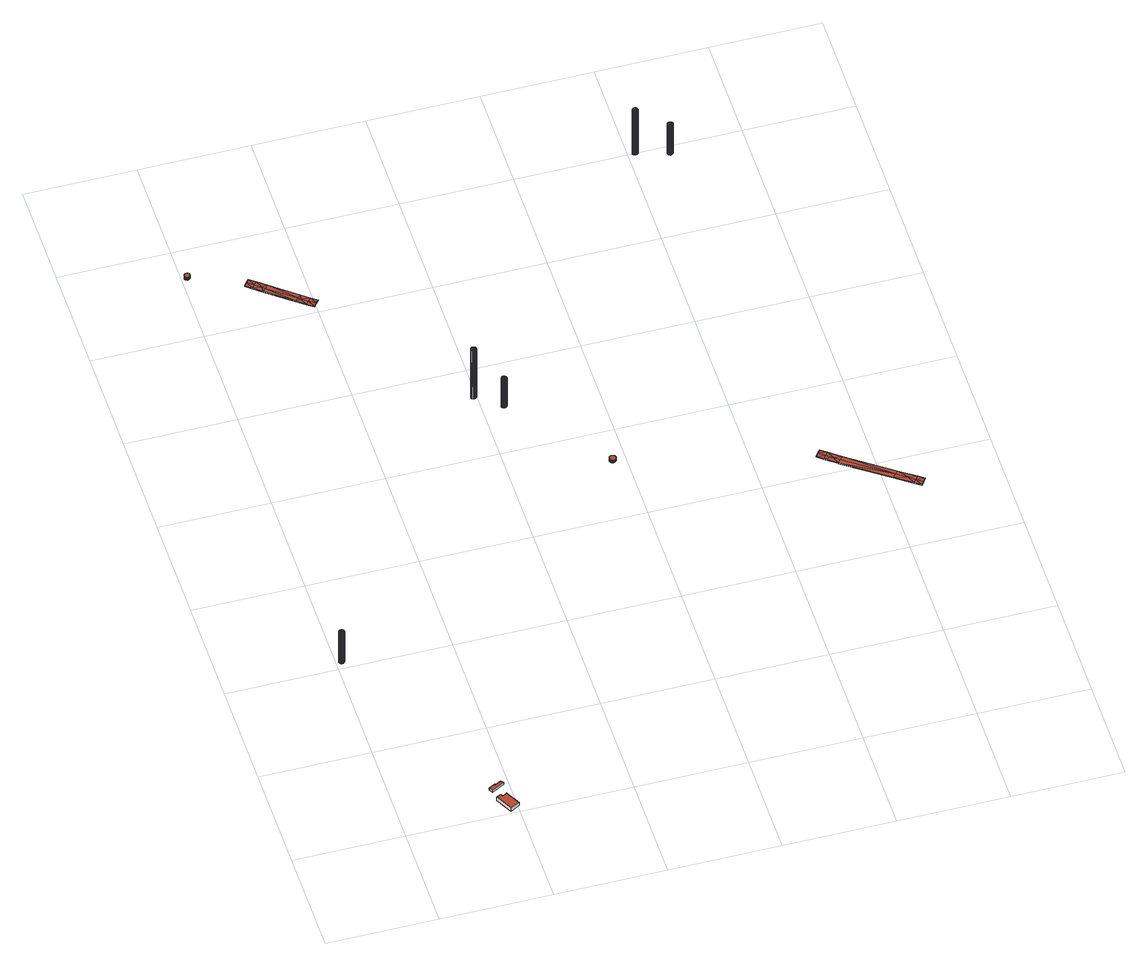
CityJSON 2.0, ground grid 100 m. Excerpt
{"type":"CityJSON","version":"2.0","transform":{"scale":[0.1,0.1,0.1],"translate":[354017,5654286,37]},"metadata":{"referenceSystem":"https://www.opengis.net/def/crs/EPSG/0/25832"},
"CityObjects":{
"building1":{"type":"Building","attributes":{"Geometrietyp2DReferenz":"1000","Gemeindeschluessel":"05315000","function":"51002_1251","roofType":"1000","measuredHeight":36.8},"geometry":[{"type":"Solid","lod":"2","boundaries":[[[[0,1,2]],[[1,3,2]],[[4,5,0]],[[5,1,0]],[[6,7,4]],[[7,5,4]],[[8,9,6]],[[9,7,6]],[[10,11,8]],[[11,9,8]],[[12,13,10]],[[13,11,10]],[[14,15,12]],[[15,13,12]],[[16,17,14]],[[17,15,14]],[[18,19,16]],[[19,17,16]],[[20,21,18]],[[21,19,18]],[[22,23,20]],[[23,21,20]],[[24,25,22]],[[25,23,22]],[[26,27,24]],[[27,25,24]],[[28,29,26]],[[29,27,26]],[[30,31,28]],[[31,29,28]],[[32,33,30]],[[33,31,30]],[[34,35,32]],[[35,33,32]],[[36,37,34]],[[37,35,34]],[[38,39,36]],[[39,37,36]],[[2,3,38]],[[3,39,38]],[[13,15,11]],[[15,17,11]],[[17,19,11]],[[19,21,11]],[[21,23,11]],[[23,25,11]],[[25,27,11]],[[27,29,11]],[[29,31,11]],[[31,33,11]],[[33,35,11]],[[35,37,11]],[[37,39,11]],[[39,3,11]],[[3,1,11]],[[1,5,11]],[[5,7,11]],[[7,9,11]],[[14,12,16]],[[12,10,16]],[[10,8,16]],[[8,6,16]],[[6,4,16]],[[4,0,16]],[[0,2,16]],[[2,38,16]],[[38,36,16]],[[36,34,16]],[[34,32,16]],[[32,30,16]],[[30,28,16]],[[28,26,16]],[[26,24,16]],[[24,22,16]],[[22,20,16]],[[20,18,16]]]],"semantics":{"surfaces":[{"type":"WallSurface"},{"type":"GroundSurface"},{"type":"RoofSurface"}],"values":[[0,0,0,0,0,0,0,0,0,0,0,0,0,0,0,0,0,0,0,0,0,0,0,0,0,0,0,0,0,0,0,0,0,0,0,0,0,0,0,0,1,1,1,1,1,1,1,1,1,1,1,1,1,1,1,1,1,1,2,2,2,2,2,2,2,2,2,2,2,2,2,2,2,2,2,2]]}}]},
"building2":{"type":"Building","attributes":{"Geometrietyp2DReferenz":"3000","Gemeindeschluessel":"05315000","function":"31001_2081","roofType":"1000","measuredHeight":3.77,"storeysAboveGround":1},"address":[{"country":"Germany","locality":"Köln","thoroughfareNumber":"9","thoroughfareName":"Stallagsbergweg"}],"geometry":[{"type":"Solid","lod":"2","boundaries":[[[[40,41,42,43]],[[44,45,41,40]],[[46,47,45,44]],[[48,49,47,46]],[[50,51,49,48]],[[52,53,51,50]],[[54,55,53,52]],[[43,42,55,54]],[[52,50,48,46,44,40,43,54]],[[41,45,47,49,51,53,55,42]]]],"semantics":{"surfaces":[{"type":"WallSurface"},{"type":"RoofSurface"},{"type":"GroundSurface"}],"values":[[0,0,0,0,0,0,0,0,1,2]]}}]},
"building3":{"type":"Building","attributes":{"Geometrietyp2DReferenz":"3000","Gemeindeschluessel":"05315000","function":"51009_1610","roofType":"1000","measuredHeight":2.32},"geometry":[{"type":"Solid","lod":"2","boundaries":[[[[56,57,58,59]],[[60,61,57,56]],[[62,63,61,60]],[[64,65,63,62]],[[66,67,65,64]],[[59,58,67,66]],[[64,62,60,56,59,66]],[[57,61,63,65,67,58]]]],"semantics":{"surfaces":[{"type":"WallSurface"},{"type":"RoofSurface"},{"type":"GroundSurface"}],"values":[[0,0,0,0,0,0,1,2]]}}]},
"building4":{"type":"Building","attributes":{"Geometrietyp2DReferenz":"3000","Gemeindeschluessel":"05315000","function":"51009_1610","roofType":"1000","measuredHeight":3.34},"geometry":[{"type":"Solid","lod":"2","boundaries":[[[[68,69,70,71]],[[72,73,69,68]],[[74,75,73,72]],[[76,77,75,74]],[[78,79,77,76]],[[80,81,79,78]],[[82,83,81,80]],[[84,85,83,82]],[[86,87,85,84]],[[88,89,87,86]],[[90,91,89,88]],[[92,93,91,90]],[[94,95,93,92]],[[96,97,95,94]],[[98,99,97,96]],[[100,101,99,98]],[[102,103,101,100]],[[104,105,103,102]],[[106,107,105,104]],[[108,109,107,106]],[[110,111,109,108]],[[112,113,111,110]],[[114,115,113,112]],[[116,117,115,114]],[[118,119,117,116]],[[120,121,119,118]],[[122,123,121,120]],[[124,125,123,122]],[[126,127,125,124]],[[128,129,127,126]],[[130,131,129,128]],[[132,133,131,130]],[[134,135,133,132]],[[136,137,135,134]],[[138,139,137,136]],[[140,141,139,138]],[[142,143,141,140]],[[144,145,143,142]],[[146,147,145,144]],[[148,149,147,146]],[[150,151,149,148]],[[152,153,151,150]],[[154,155,153,152]],[[156,157,155,154]],[[158,159,157,156]],[[160,161,159,158]],[[162,163,161,160]],[[164,165,163,162]],[[166,167,165,164]],[[168,169,167,166]],[[170,171,169,168]],[[172,173,171,170]],[[174,175,173,172]],[[176,177,175,174]],[[178,179,177,176]],[[180,181,179,178]],[[182,183,181,180]],[[71,70,183,182]],[[180,178,176,174,172,170,168,166,164,162,160,158,156,154,152,150,148,146,144,142,140,138,136,134,132,130,128,126,124,122,120,118,116,114,112,110,108,106,104,102,100,98,96,94,92,90,88,86,84,82,80,78,76,74,72,68,71,182]],[[69,73,75,77,79,81,83,85,87,89,91,93,95,97,99,101,103,105,107,109,111,113,115,117,119,121,123,125,127,129,131,133,135,137,139,141,143,145,147,149,151,153,155,157,159,161,163,165,167,169,171,173,175,177,179,181,183,70]]]],"semantics":{"surfaces":[{"type":"WallSurface"},{"type":"RoofSurface"},{"type":"GroundSurface"}],"values":[[0,0,0,0,0,0,0,0,0,0,0,0,0,0,0,0,0,0,0,0,0,0,0,0,0,0,0,0,0,0,0,0,0,0,0,0,0,0,0,0,0,0,0,0,0,0,0,0,0,0,0,0,0,0,0,0,0,0,1,2]]}}]},
"building5":{"type":"Building","attributes":{"Geometrietyp2DReferenz":"2000","Gemeindeschluessel":"05315000","function":"53001_1800","roofType":"9999","measuredHeight":1},"geometry":[{"type":"Solid","lod":"2","boundaries":[[[[184,185,186]],[[185,187,186]],[[188,189,184]],[[189,185,184]],[[190,191,188]],[[191,189,188]],[[192,193,190]],[[193,191,190]],[[194,195,192]],[[195,193,192]],[[196,197,194]],[[197,195,194]],[[198,199,196]],[[199,197,196]],[[200,201,198]],[[201,199,198]],[[202,203,200]],[[203,201,200]],[[204,205,202]],[[205,203,202]],[[206,207,204]],[[207,205,204]],[[208,209,206]],[[209,207,206]],[[210,211,208]],[[211,209,208]],[[186,187,210]],[[187,211,210]],[[209,211,187]],[[209,187,212]],[[212,187,185]],[[212,185,189]],[[212,189,213]],[[213,189,191]],[[213,191,214]],[[214,191,215]],[[215,191,193]],[[215,193,216]],[[216,193,195]],[[216,195,217]],[[217,195,199]],[[199,195,197]],[[199,201,217]],[[217,201,203]],[[217,203,216]],[[216,203,205]],[[216,205,215]],[[215,205,214]],[[214,205,207]],[[214,207,213]],[[213,207,209]],[[213,209,212]],[[208,186,210]],[[208,218,186]],[[218,184,186]],[[218,188,184]],[[218,219,188]],[[219,190,188]],[[219,220,190]],[[220,221,190]],[[221,192,190]],[[221,222,192]],[[222,194,192]],[[222,223,194]],[[223,198,194]],[[198,196,194]],[[198,223,200]],[[223,202,200]],[[223,222,202]],[[222,204,202]],[[222,221,204]],[[221,220,204]],[[220,206,204]],[[220,219,206]],[[219,208,206]],[[219,218,208]]]],"semantics":{"surfaces":[{"type":"WallSurface"},{"type":"GroundSurface"},{"type":"RoofSurface"}],"values":[[0,0,0,0,0,0,0,0,0,0,0,0,0,0,0,0,0,0,0,0,0,0,0,0,0,0,0,0,1,1,1,1,1,1,1,1,1,1,1,1,1,1,1,1,1,1,1,1,1,1,1,1,2,2,2,2,2,2,2,2,2,2,2,2,2,2,2,2,2,2,2,2,2,2,2,2]]}}]},
"building6":{"type":"Building","attributes":{"Geometrietyp2DReferenz":"1000","Gemeindeschluessel":"05315000","function":"51002_1251","roofType":"1000","measuredHeight":58.8},"geometry":[{"type":"Solid","lod":"2","boundaries":[[[[224,225,226]],[[227,228,229]],[[228,224,229]],[[230,231,227]],[[231,228,227]],[[232,233,230]],[[233,231,230]],[[234,235,232]],[[235,233,232]],[[236,237,234]],[[237,235,234]],[[238,239,236]],[[239,237,236]],[[240,241,238]],[[241,239,238]],[[242,243,240]],[[243,241,240]],[[244,245,242]],[[245,243,242]],[[246,247,244]],[[247,245,244]],[[248,249,246]],[[249,247,246]],[[250,251,248]],[[251,249,248]],[[252,253,250]],[[253,251,250]],[[254,255,252]],[[255,253,252]],[[256,257,254]],[[257,255,254]],[[258,259,256]],[[259,257,256]],[[260,261,258]],[[261,259,258]],[[262,263,260]],[[263,261,260]],[[226,225,262]],[[225,263,262]],[[229,224,226]],[[247,249,245]],[[249,251,245]],[[251,253,245]],[[253,255,245]],[[255,257,245]],[[257,259,245]],[[259,261,245]],[[261,263,245]],[[263,225,245]],[[225,224,245]],[[224,228,245]],[[228,231,245]],[[231,233,245]],[[233,235,245]],[[235,237,245]],[[237,239,245]],[[239,241,245]],[[241,243,245]],[[248,246,250]],[[246,244,250]],[[244,242,250]],[[242,240,250]],[[240,238,250]],[[238,236,250]],[[236,234,250]],[[234,232,250]],[[232,230,250]],[[230,227,250]],[[227,229,250]],[[229,226,250]],[[226,262,250]],[[262,260,250]],[[260,258,250]],[[258,256,250]],[[256,254,250]],[[254,252,250]]]],"semantics":{"surfaces":[{"type":"WallSurface"},{"type":"GroundSurface"},{"type":"RoofSurface"}],"values":[[0,0,0,0,0,0,0,0,0,0,0,0,0,0,0,0,0,0,0,0,0,0,0,0,0,0,0,0,0,0,0,0,0,0,0,0,0,0,0,0,1,1,1,1,1,1,1,1,1,1,1,1,1,1,1,1,1,1,2,2,2,2,2,2,2,2,2,2,2,2,2,2,2,2,2,2]]}}]},
"building7":{"type":"Building","attributes":{"Geometrietyp2DReferenz":"1000","Gemeindeschluessel":"05315000","function":"51002_1251","roofType":"1000","measuredHeight":33.91},"geometry":[{"type":"Solid","lod":"2","boundaries":[[[[264,265,266]],[[265,267,266]],[[268,269,264]],[[269,265,264]],[[270,271,268]],[[271,269,268]],[[272,273,270]],[[273,271,270]],[[274,275,272]],[[275,273,272]],[[276,277,274]],[[277,275,274]],[[278,279,276]],[[279,277,276]],[[280,281,278]],[[281,279,278]],[[282,283,280]],[[283,281,280]],[[284,285,282]],[[285,283,282]],[[286,287,284]],[[287,285,284]],[[288,289,286]],[[289,287,286]],[[290,291,288]],[[291,289,288]],[[292,293,290]],[[293,291,290]],[[294,295,292]],[[295,293,292]],[[296,297,294]],[[297,295,294]],[[298,299,296]],[[299,297,296]],[[300,301,298]],[[301,299,298]],[[302,303,300]],[[303,301,300]],[[266,267,302]],[[267,303,302]],[[267,265,303]],[[265,269,303]],[[269,271,303]],[[271,273,303]],[[273,275,303]],[[275,277,303]],[[277,279,303]],[[279,281,303]],[[281,283,303]],[[283,285,303]],[[285,287,303]],[[287,289,303]],[[289,291,303]],[[291,293,303]],[[293,295,303]],[[295,297,303]],[[297,299,303]],[[299,301,303]],[[264,266,268]],[[266,302,268]],[[302,300,268]],[[300,298,268]],[[298,296,268]],[[296,294,268]],[[294,292,268]],[[292,290,268]],[[290,288,268]],[[288,286,268]],[[286,284,268]],[[284,282,268]],[[282,280,268]],[[280,278,268]],[[278,276,268]],[[276,274,268]],[[274,272,268]],[[272,270,268]]]],"semantics":{"surfaces":[{"type":"WallSurface"},{"type":"GroundSurface"},{"type":"RoofSurface"}],"values":[[0,0,0,0,0,0,0,0,0,0,0,0,0,0,0,0,0,0,0,0,0,0,0,0,0,0,0,0,0,0,0,0,0,0,0,0,0,0,0,0,1,1,1,1,1,1,1,1,1,1,1,1,1,1,1,1,1,1,2,2,2,2,2,2,2,2,2,2,2,2,2,2,2,2,2,2]]}}]},
"building8":{"type":"Building","attributes":{"Geometrietyp2DReferenz":"3000","Gemeindeschluessel":"05315000","function":"51009_1610","roofType":"1000","measuredHeight":3.11},"geometry":[{"type":"Solid","lod":"2","boundaries":[[[[304,305,306,307]],[[308,309,305,304]],[[310,311,309,308]],[[312,313,311,310]],[[314,315,313,312]],[[316,317,315,314]],[[318,319,317,316]],[[320,321,319,318]],[[322,323,321,320]],[[324,325,323,322]],[[326,327,325,324]],[[328,329,327,326]],[[330,331,329,328]],[[332,333,331,330]],[[334,335,333,332]],[[336,337,335,334]],[[338,339,337,336]],[[340,341,339,338]],[[342,343,341,340]],[[344,345,343,342]],[[346,347,345,344]],[[348,349,347,346]],[[350,351,349,348]],[[352,353,351,350]],[[354,355,353,352]],[[356,357,355,354]],[[358,359,357,356]],[[360,361,359,358]],[[362,363,361,360]],[[364,365,363,362]],[[366,367,365,364]],[[368,369,367,366]],[[370,371,369,368]],[[372,373,371,370]],[[374,375,373,372]],[[376,377,375,374]],[[378,379,377,376]],[[380,381,379,378]],[[382,383,381,380]],[[384,385,383,382]],[[386,387,385,384]],[[388,389,387,386]],[[390,391,389,388]],[[392,393,391,390]],[[394,395,393,392]],[[396,397,395,394]],[[398,399,397,396]],[[400,401,399,398]],[[402,403,401,400]],[[404,405,403,402]],[[406,407,405,404]],[[408,409,407,406]],[[410,411,409,408]],[[307,306,411,410]],[[408,406,404,402,400,398,396,394,392,390,388,386,384,382,380,378,376,374,372,370,368,366,364,362,360,358,356,354,352,350,348,346,344,342,340,338,336,334,332,330,328,326,324,322,320,318,316,314,312,310,308,304,307,410]],[[305,309,311,313,315,317,319,321,323,325,327,329,331,333,335,337,339,341,343,345,347,349,351,353,355,357,359,361,363,365,367,369,371,373,375,377,379,381,383,385,387,389,391,393,395,397,399,401,403,405,407,409,411,306]]]],"semantics":{"surfaces":[{"type":"WallSurface"},{"type":"RoofSurface"},{"type":"GroundSurface"}],"values":[[0,0,0,0,0,0,0,0,0,0,0,0,0,0,0,0,0,0,0,0,0,0,0,0,0,0,0,0,0,0,0,0,0,0,0,0,0,0,0,0,0,0,0,0,0,0,0,0,0,0,0,0,0,0,1,2]]}}]},
"building9":{"type":"Building","attributes":{"Geometrietyp2DReferenz":"2000","Gemeindeschluessel":"05315000","function":"53001_1800","roofType":"9999","measuredHeight":1},"geometry":[{"type":"Solid","lod":"2","boundaries":[[[[412,413,414]],[[413,415,414]],[[416,417,412]],[[417,413,412]],[[418,419,416]],[[419,417,416]],[[420,421,418]],[[421,419,418]],[[422,423,420]],[[423,421,420]],[[424,425,422]],[[425,423,422]],[[426,427,424]],[[427,425,424]],[[428,429,426]],[[429,427,426]],[[430,431,428]],[[431,429,428]],[[432,433,430]],[[433,431,430]],[[434,435,432]],[[435,433,432]],[[436,437,434]],[[437,435,434]],[[438,439,436]],[[439,437,436]],[[440,441,438]],[[441,439,438]],[[442,443,440]],[[443,441,440]],[[414,415,442]],[[415,443,442]],[[441,443,444]],[[444,443,415]],[[444,415,417]],[[417,415,413]],[[444,417,445]],[[445,417,419]],[[445,419,446]],[[446,419,447]],[[447,419,421]],[[447,421,448]],[[448,421,423]],[[448,423,449]],[[449,423,425]],[[449,425,427]],[[427,429,449]],[[449,429,431]],[[449,431,448]],[[448,431,433]],[[448,433,447]],[[447,433,435]],[[447,435,446]],[[446,435,437]],[[446,437,439]],[[446,439,445]],[[445,439,441]],[[445,441,444]],[[440,450,442]],[[450,414,442]],[[450,416,414]],[[416,412,414]],[[450,451,416]],[[451,418,416]],[[451,452,418]],[[452,453,418]],[[453,420,418]],[[453,454,420]],[[454,422,420]],[[454,455,422]],[[455,424,422]],[[455,426,424]],[[426,455,428]],[[455,430,428]],[[455,454,430]],[[454,432,430]],[[454,453,432]],[[453,434,432]],[[453,452,434]],[[452,436,434]],[[452,438,436]],[[452,451,438]],[[451,440,438]],[[451,450,440]]]],"semantics":{"surfaces":[{"type":"WallSurface"},{"type":"GroundSurface"},{"type":"RoofSurface"}],"values":[[0,0,0,0,0,0,0,0,0,0,0,0,0,0,0,0,0,0,0,0,0,0,0,0,0,0,0,0,0,0,0,0,1,1,1,1,1,1,1,1,1,1,1,1,1,1,1,1,1,1,1,1,1,1,1,1,1,1,2,2,2,2,2,2,2,2,2,2,2,2,2,2,2,2,2,2,2,2,2,2,2,2,2,2]]}}]},
"building10":{"type":"Building","attributes":{"Geometrietyp2DReferenz":"1000","Gemeindeschluessel":"05315000","function":"51002_1251","roofType":"1000","measuredHeight":52.89},"geometry":[{"type":"Solid","lod":"2","boundaries":[[[[456,457,458]],[[457,459,458]],[[460,461,456]],[[461,457,456]],[[462,463,460]],[[463,461,460]],[[464,465,462]],[[465,463,462]],[[466,467,464]],[[467,465,464]],[[468,469,466]],[[469,467,466]],[[470,471,468]],[[471,469,468]],[[472,473,470]],[[473,471,470]],[[474,475,472]],[[475,473,472]],[[476,477,474]],[[477,475,474]],[[478,479,476]],[[479,477,476]],[[480,481,478]],[[481,479,478]],[[482,483,480]],[[483,481,480]],[[484,485,482]],[[485,483,482]],[[486,487,484]],[[487,485,484]],[[488,489,486]],[[489,487,486]],[[490,491,488]],[[491,489,488]],[[492,493,490]],[[493,491,490]],[[494,495,492]],[[495,493,492]],[[458,459,494]],[[459,495,494]],[[459,457,495]],[[457,461,495]],[[461,463,495]],[[463,465,495]],[[465,467,495]],[[467,469,495]],[[469,471,495]],[[471,473,495]],[[473,475,495]],[[475,477,495]],[[477,479,495]],[[479,481,495]],[[481,483,495]],[[483,485,495]],[[485,487,495]],[[487,489,495]],[[489,491,495]],[[491,493,495]],[[456,458,460]],[[458,494,460]],[[494,492,460]],[[492,490,460]],[[490,488,460]],[[488,486,460]],[[486,484,460]],[[484,482,460]],[[482,480,460]],[[480,478,460]],[[478,476,460]],[[476,474,460]],[[474,472,460]],[[472,470,460]],[[470,468,460]],[[468,466,460]],[[466,464,460]],[[464,462,460]]]],"semantics":{"surfaces":[{"type":"WallSurface"},{"type":"GroundSurface"},{"type":"RoofSurface"}],"values":[[0,0,0,0,0,0,0,0,0,0,0,0,0,0,0,0,0,0,0,0,0,0,0,0,0,0,0,0,0,0,0,0,0,0,0,0,0,0,0,0,1,1,1,1,1,1,1,1,1,1,1,1,1,1,1,1,1,1,2,2,2,2,2,2,2,2,2,2,2,2,2,2,2,2,2,2]]}}]},
"building11":{"type":"Building","attributes":{"Geometrietyp2DReferenz":"1000","Gemeindeschluessel":"05315000","function":"51002_1251","roofType":"1000","measuredHeight":35.46},"geometry":[{"type":"Solid","lod":"2","boundaries":[[[[496,497,498]],[[499,500,501]],[[500,496,501]],[[502,503,499]],[[503,500,499]],[[504,505,502]],[[505,503,502]],[[506,507,504]],[[507,505,504]],[[508,509,506]],[[509,507,506]],[[510,511,508]],[[511,509,508]],[[512,513,510]],[[513,511,510]],[[514,515,512]],[[515,513,512]],[[516,517,514]],[[517,515,514]],[[518,519,516]],[[519,517,516]],[[520,521,518]],[[521,519,518]],[[522,523,520]],[[523,521,520]],[[524,525,522]],[[525,523,522]],[[526,527,524]],[[527,525,524]],[[528,529,526]],[[529,527,526]],[[530,531,528]],[[531,529,528]],[[532,533,530]],[[533,531,530]],[[534,535,532]],[[535,533,532]],[[498,497,534]],[[497,535,534]],[[501,496,498]],[[496,500,497]],[[500,503,497]],[[503,505,497]],[[505,507,497]],[[507,509,497]],[[509,511,497]],[[511,513,497]],[[513,515,497]],[[515,517,497]],[[517,519,497]],[[519,521,497]],[[521,523,497]],[[523,525,497]],[[525,527,497]],[[527,529,497]],[[529,531,497]],[[531,533,497]],[[533,535,497]],[[499,501,502]],[[501,498,502]],[[498,534,502]],[[534,532,502]],[[532,530,502]],[[530,528,502]],[[528,526,502]],[[526,524,502]],[[524,522,502]],[[522,520,502]],[[520,518,502]],[[518,516,502]],[[516,514,502]],[[514,512,502]],[[512,510,502]],[[510,508,502]],[[508,506,502]],[[506,504,502]]]],"semantics":{"surfaces":[{"type":"WallSurface"},{"type":"GroundSurface"},{"type":"RoofSurface"}],"values":[[0,0,0,0,0,0,0,0,0,0,0,0,0,0,0,0,0,0,0,0,0,0,0,0,0,0,0,0,0,0,0,0,0,0,0,0,0,0,0,0,1,1,1,1,1,1,1,1,1,1,1,1,1,1,1,1,1,1,2,2,2,2,2,2,2,2,2,2,2,2,2,2,2,2,2,2]]}}]}
},
"vertices":[
[15,2041,428],[15,2041,60],[11,2035,428],[11,2035,60],[22,2046,428],[22,2046,60],[29,2048,428],[29,2048,60],[37,2048,428],[37,2048,60],[44,2046,428],[44,2046,60],[51,2041,428],[51,2041,60],[55,2035,428],[55,2035,60],[58,2027,428],[58,2027,60],[58,2019,428],[58,2019,60],[55,2012,428],[55,2012,60],[51,2006,428],[51,2006,60],[44,2001,428],[44,2001,60],[37,1999,428],[37,1999,60],[29,1999,428],[29,1999,60],[22,2001,428],[22,2001,60],[15,2006,428],[15,2006,60],[11,2012,428],[11,2012,60],[8,2019,428],[8,2019,60],[8,2027,428],[8,2027,60],
[896,162,56],[896,162,18],[884,185,18],[884,185,56],[919,174,56],[919,174,18],[937,183,56],[937,183,18],[942,173,56],[942,173,18],[1006,50,56],[1006,50,18],[923,7,56],[923,7,18],[841,163,56],[841,163,18],
[879,317,42],[879,317,19],[875,325,19],[875,325,42],[934,346,42],[934,346,19],[949,319,42],[949,319,19],[836,258,42],[836,258,19],[817,294,42],[817,294,19],
[25,6670,40],[25,6670,7],[27,6667,7],[27,6667,40],[24,6673,40],[24,6673,7],[24,6676,40],[24,6676,7],[24,6679,40],[24,6679,7],[24,6682,40],[24,6682,7],[24,6685,40],[24,6685,7],[25,6687,40],[25,6687,7],[26,6689,40],[26,6689,7],[27,6691,40],[27,6691,7],[28,6693,40],[28,6693,7],[29,6695,40],[29,6695,7],[31,6697,40],[31,6697,7],[33,6699,40],[33,6699,7],[35,6700,40],[35,6700,7],[38,6702,40],[38,6702,7],[41,6703,40],[41,6703,7],[44,6704,40],[44,6704,7],[48,6704,40],[48,6704,7],[49,6704,40],[49,6704,7],[50,6704,40],[50,6704,7],[54,6704,40],[54,6704,7],[57,6703,40],[57,6703,7],[60,6702,40],[60,6702,7],[63,6700,40],[63,6700,7],[65,6699,40],[65,6699,7],[67,6697,40],[67,6697,7],[69,6695,40],[69,6695,7],[70,6693,40],[70,6693,7],[71,6691,40],[71,6691,7],[72,6689,40],[72,6689,7],[73,6687,40],[73,6687,7],[74,6685,40],[74,6685,7],[74,6682,40],[74,6682,7],[74,6679,40],[74,6679,7],[74,6676,40],[74,6676,7],[74,6673,40],[74,6673,7],[72,6670,40],[72,6670,7],[71,6667,40],[71,6667,7],[70,6666,40],[70,6666,7],[68,6663,40],[68,6663,7],[66,6660,40],[66,6660,7],[63,6658,40],[63,6658,7],[61,6657,40],[61,6657,7],[58,6656,40],[58,6656,7],[56,6655,40],[56,6655,7],[53,6654,40],[53,6654,7],[51,6654,40],[51,6654,7],[49,6654,40],[49,6654,7],[47,6654,40],[47,6654,7],[45,6654,40],[45,6654,7],[42,6655,40],[42,6655,7],[40,6656,40],[40,6656,7],[37,6657,40],[37,6657,7],[34,6658,40],[34,6658,7],[32,6660,40],[32,6660,7],[29,6663,40],[29,6663,7],[28,6666,40],[28,6666,7],
[534,6512,16],[534,6512,6],[509,6480,16],[509,6480,6],[589,6468,16],[589,6468,6],[668,6405,16],[668,6405,6],[902,6219,16],[902,6219,6],[975,6161,16],[975,6161,6],[1030,6117,17],[1030,6117,7],[1005,6086,17],[1005,6086,7],[980,6055,17],[980,6055,7],[925,6098,16],[925,6098,6],[852,6156,16],[852,6156,6],[619,6342,16],[619,6342,6],[539,6405,16],[539,6405,6],[484,6449,16],[484,6449,6],[564,6437,6],[619,6393,6],[644,6373,6],[877,6188,6],[895,6173,6],[950,6130,6],[564,6437,16],[619,6393,16],[644,6373,16],[877,6188,16],[895,6173,16],[950,6130,16],
[1932,4599,83],[1939,4595,83],[1939,4595,671],[1928,4606,671],[1928,4606,83],[1932,4599,671],[1925,4613,671],[1925,4613,83],[1925,4621,671],[1925,4621,83],[1928,4628,671],[1928,4628,83],[1932,4635,671],[1932,4635,83],[1939,4639,671],[1939,4639,83],[1946,4642,671],[1946,4642,83],[1954,4642,671],[1954,4642,83],[1961,4639,671],[1961,4639,83],[1968,4635,671],[1968,4635,83],[1972,4628,671],[1972,4628,83],[1975,4621,671],[1975,4621,83],[1975,4613,671],[1975,4613,83],[1972,4606,671],[1972,4606,83],[1968,4599,671],[1968,4599,83],[1961,4595,671],[1961,4595,83],[1954,4592,671],[1954,4592,83],[1946,4592,671],[1946,4592,83],
[2190,4460,420],[2190,4460,81],[2185,4467,420],[2185,4467,81],[2192,4453,420],[2192,4453,81],[2192,4445,420],[2192,4445,81],[2190,4438,420],[2190,4438,81],[2185,4431,420],[2185,4431,81],[2179,4427,420],[2179,4427,81],[2171,4424,420],[2171,4424,81],[2163,4424,420],[2163,4424,81],[2156,4427,420],[2156,4427,81],[2150,4431,420],[2150,4431,81],[2145,4438,420],[2145,4438,81],[2143,4445,420],[2143,4445,81],[2143,4453,420],[2143,4453,81],[2145,4460,420],[2145,4460,81],[2150,4467,420],[2150,4467,81],[2156,4471,420],[2156,4471,81],[2163,4474,420],[2163,4474,81],[2171,4474,420],[2171,4474,81],[2179,4471,420],[2179,4471,81],
[2858,3667,32],[2858,3667,1],[2858,3663,1],[2858,3663,32],[2859,3670,32],[2859,3670,1],[2860,3673,32],[2860,3673,1],[2861,3676,32],[2861,3676,1],[2863,3679,32],[2863,3679,1],[2865,3682,32],[2865,3682,1],[2868,3684,32],[2868,3684,1],[2871,3686,32],[2871,3686,1],[2874,3688,32],[2874,3688,1],[2877,3689,32],[2877,3689,1],[2880,3690,32],[2880,3690,1],[2883,3691,32],[2883,3691,1],[2887,3691,32],[2887,3691,1],[2890,3691,32],[2890,3691,1],[2894,3690,32],[2894,3690,1],[2897,3689,32],[2897,3689,1],[2900,3688,32],[2900,3688,1],[2903,3686,32],[2903,3686,1],[2906,3684,32],[2906,3684,1],[2908,3682,32],[2908,3682,1],[2910,3679,32],[2910,3679,1],[2912,3676,32],[2912,3676,1],[2914,3673,32],[2914,3673,1],[2915,3670,32],[2915,3670,1],[2916,3667,32],[2916,3667,1],[2916,3663,32],[2916,3663,1],[2916,3660,32],[2916,3660,1],[2916,3657,32],[2916,3657,1],[2915,3653,32],[2915,3653,1],[2914,3650,32],[2914,3650,1],[2912,3647,32],[2912,3647,1],[2910,3644,32],[2910,3644,1],[2908,3642,32],[2908,3642,1],[2906,3639,32],[2906,3639,1],[2903,3637,32],[2903,3637,1],[2900,3636,32],[2900,3636,1],[2897,3634,32],[2897,3634,1],[2894,3633,32],[2894,3633,1],[2890,3633,32],[2890,3633,1],[2887,3632,32],[2887,3632,1],[2883,3633,32],[2883,3633,1],[2880,3633,32],[2880,3633,1],[2877,3634,32],[2877,3634,1],[2874,3636,32],[2874,3636,1],[2871,3637,32],[2871,3637,1],[2868,3639,32],[2868,3639,1],[2865,3642,32],[2865,3642,1],[2863,3644,32],[2863,3644,1],[2861,3647,32],[2861,3647,1],[2860,3650,32],[2860,3650,1],[2859,3653,32],[2859,3653,1],[2858,3657,32],[2858,3657,1],[2858,3660,32],[2858,3660,1],
[4579,3257,34],[4579,3257,24],[4554,3226,34],[4554,3226,24],[4634,3214,34],[4634,3214,24],[4738,3131,35],[4738,3131,25],[5135,2841,35],[5135,2841,25],[5282,2735,36],[5282,2735,26],[5338,2694,36],[5338,2694,26],[5315,2661,36],[5315,2661,26],[5291,2629,36],[5291,2629,26],[5235,2670,36],[5235,2670,26],[5088,2777,35],[5088,2777,25],[4690,3067,35],[4690,3067,25],[4690,3068,35],[4690,3068,25],[4689,3068,35],[4689,3068,25],[4584,3151,34],[4584,3151,24],[4529,3194,34],[4529,3194,24],[4609,3182,24],[4664,3139,24],[4714,3100,25],[5111,2809,25],[5202,2744,26],[5258,2703,26],[4609,3182,34],[4664,3139,34],[4714,3100,35],[5111,2809,35],[5202,2744,36],[5258,2703,36],
[4080,6989,563],[4080,6989,34],[4075,6995,563],[4075,6995,34],[4082,6982,563],[4082,6982,34],[4082,6974,563],[4082,6974,34],[4080,6966,563],[4080,6966,34],[4075,6960,563],[4075,6960,34],[4069,6955,563],[4069,6955,34],[4061,6953,563],[4061,6953,34],[4053,6953,563],[4053,6953,34],[4046,6955,563],[4046,6955,34],[4040,6960,563],[4040,6960,34],[4035,6966,563],[4035,6966,34],[4033,6974,563],[4033,6974,34],[4033,6982,563],[4033,6982,34],[4035,6989,563],[4035,6989,34],[4040,6995,563],[4040,6995,34],[4046,7000,563],[4046,7000,34],[4053,7002,563],[4053,7002,34],[4061,7002,563],[4061,7002,34],[4069,7000,563],[4069,7000,34],
[4358,6910,34],[4351,6914,34],[4351,6914,389],[4362,6904,389],[4362,6904,34],[4358,6910,389],[4365,6896,389],[4365,6896,34],[4365,6888,389],[4365,6888,34],[4362,6881,389],[4362,6881,34],[4358,6875,389],[4358,6875,34],[4351,6870,389],[4351,6870,34],[4344,6867,389],[4344,6867,34],[4336,6867,389],[4336,6867,34],[4329,6870,389],[4329,6870,34],[4322,6875,389],[4322,6875,34],[4318,6881,389],[4318,6881,34],[4315,6888,389],[4315,6888,34],[4315,6896,389],[4315,6896,34],[4318,6904,389],[4318,6904,34],[4322,6910,389],[4322,6910,34],[4329,6914,389],[4329,6914,34],[4336,6917,389],[4336,6917,34],[4344,6917,389],[4344,6917,34]
]}
